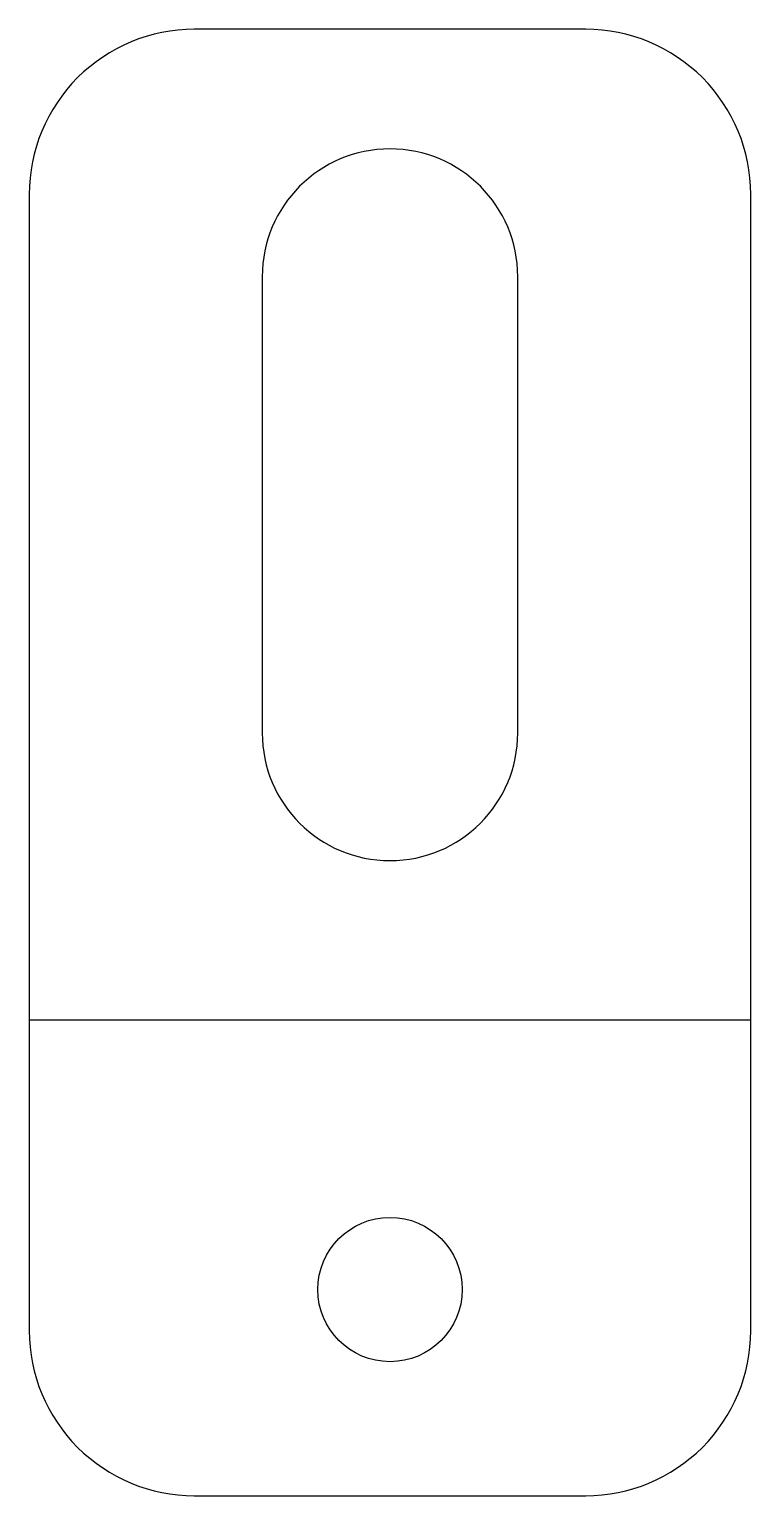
# Model space of a CAD drawing. Extents: x -17.5 to 17.5, y -21.1 to 50.
import ezdxf

# ---------------------------------------------------------------- set-up
doc = ezdxf.new("R2010")
doc.units = 0

msp = doc.modelspace()

# ---------------------------------------------------------------- linework, layer by layer
at = {"layer": '1'}
for points in [[(17.5, 42, 0.414214), (9.5, 50), (-9.5, 50, 0.414214), (-17.5, 42), (-17.5, -13.14, 0.414214), (-9.5, -21.14), (9.5, -21.14, 0.414214), (17.5, -13.14)], [(6.2, 38, 1), (-6.2, 38), (-6.2, 15.87, 1), (6.2, 15.87)]]:
    msp.add_lwpolyline(points, format="xyb", close=True, dxfattribs=at)
msp.add_circle((0, -11.14), 3.5, dxfattribs=at)
at = {"layer": '2'}
msp.add_line((17.5, 1.93), (-17.5, 1.93), dxfattribs=at)

doc.saveas('drawing.dxf')
